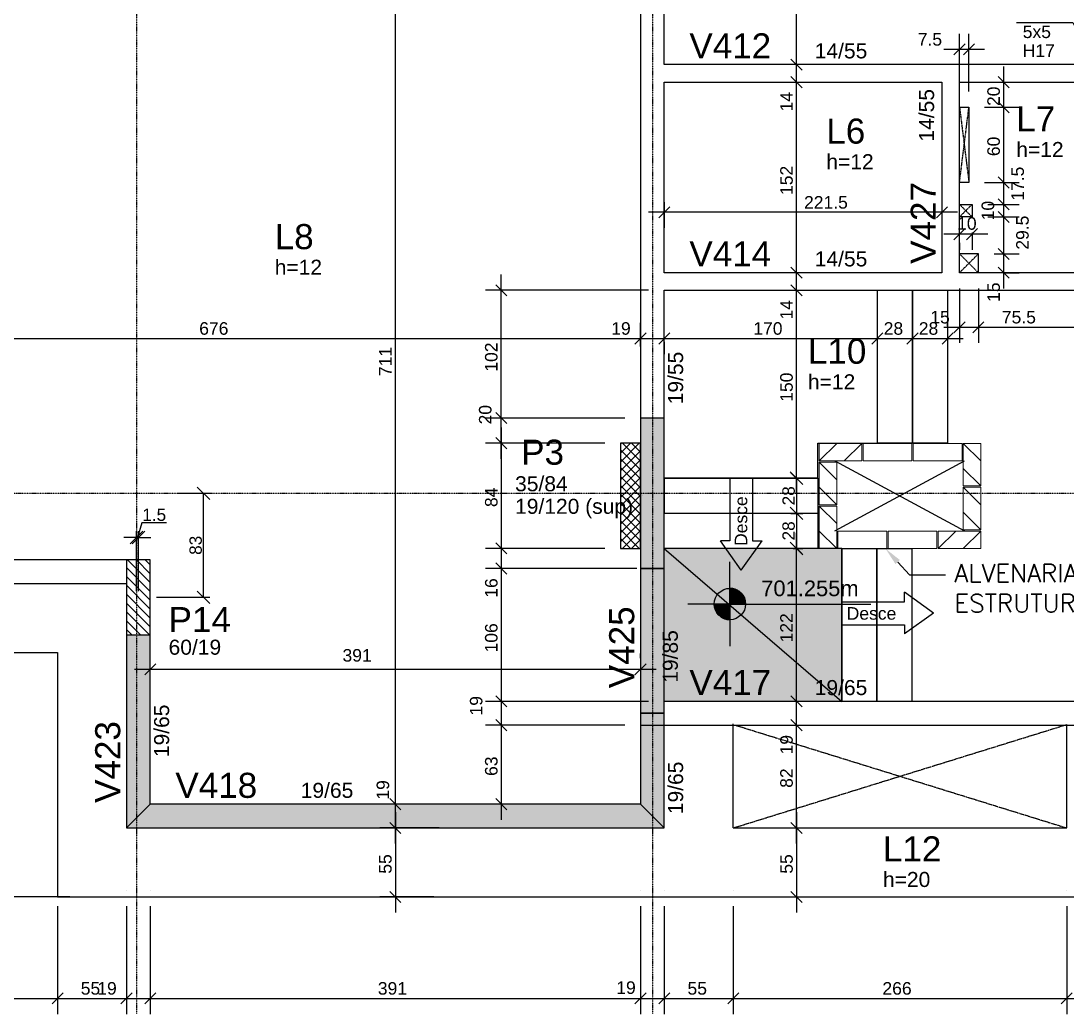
# Model space of a CAD drawing. Extents: x 37185 to 43130, y -8131 to -3926.
# Drawn here: x 38748 to 39583, y -6231 to -5439 of the extents above; entities that cross this region are included whole.
import ezdxf
from ezdxf import colors
from ezdxf.entities.mleader import LeaderData, LeaderLine
from ezdxf.math import Vec2, Vec3

# ---------------------------------------------------------------- set-up
doc = ezdxf.new("R2010")
doc.units = 0
doc.header["$MEASUREMENT"] = 0
doc.linetypes.add('ESTILO_TQS_0001', pattern=[1, 0.7, -0.3])
doc.linetypes.add('ESTILO_TQS_0004', pattern=[1.12, 0.5, -0.2, 0.01, -0.2, 0.01, -0.2])
doc.layers.get('0').update_dxf_attribs({"linetype": 'CONTINUOUS'})
doc.layers.get('Defpoints').update_dxf_attribs({"linetype": 'CONTINUOUS'})
for name, color, linetype in [('37', 4, 'CONTINUOUS'), ('39', 74, 'CONTINUOUS'), ('40', 240, 'CONTINUOUS'), ('42', 3, 'CONTINUOUS'), ('43', 3, 'CONTINUOUS'), ('44', 3, 'CONTINUOUS'), ('45', 2, 'CONTINUOUS'), ('46', 2, 'CONTINUOUS'), ('47', 2, 'CONTINUOUS'), ('54', 242, 'CONTINUOUS'), ('55', 12, 'CONTINUOUS'), ('56', 51, 'CONTINUOUS'), ('59', 183, 'CONTINUOUS'), ('70', 160, 'CONTINUOUS'), ('73', 2, 'CONTINUOUS'), ('75', 9, 'CONTINUOUS'), ('79', 12, 'CONTINUOUS'), ('80', 6, 'CONTINUOUS'), ('81', 2, 'CONTINUOUS'), ('82', 252, 'CONTINUOUS'), ('83', 74, 'CONTINUOUS')]:
    doc.layers.add(name, color=color, linetype=linetype)
doc.layers.add('WP_BLOCOS', color=4, linetype='CONTINUOUS', lineweight=13)
doc.layers.add('WP_EST', color=9, linetype='CONTINUOUS', lineweight=13)
doc.styles.add('Arial_2mm 1-50', font='arial.ttf', dxfattribs={"height": 9.835329})
doc.styles.get("Standard").update_dxf_attribs({"font": 'ROMANS.SHX'})
doc.styles.add('TQS_ARIAL', font='arial.ttf')
doc.dimstyles.new('Diagonal 2mm 1-50', dxfattribs={"dimscale": 30.48, "dimtxt": 9.8353, "dimasz": 0.328084, "dimexe": 0.164042, "dimexo": 0.164042, "dimgap": 0.04101, "dimtad": 1, "dimdec": 1, "dimdsep": 46, "dimtxsty": 'Arial_2mm 1-50', "dimblk1": 'OBLIQUE', "dimblk2": 'OBLIQUE', "dimsah": 1, "dimcen": 0.09, "dimadec": 8, "dimazin": 0, "dimtfac": 1, "dimtdec": 8, "dimtmove": 1, "dimatfit": 0, "dimfxl": 1, "dimtvp": 1, "dimtfillclr": 256, "dimtolj": 1, "dimtzin": 0, "dimarcsym": 2})

# ---------------------------------------------------------------- blocks, each defined once
blk = doc.blocks.new('_Oblique')
at = {"color": 0, "linetype": 'ByBlock', "lineweight": -2}
blk.add_line((-0.5, -0.5), (0.5, 0.5), dxfattribs=at)
blk = doc.blocks.new('*D126')
at = {"layer": '55', "color": 0, "linetype": 'Continuous', "lineweight": -2}
for p, q in [((38845.03, -5839.23), (38841.46, -5851.13)), ((38864.58, -5839.23), (38845.03, -5839.23)), ((38840.71, -5893.78), (38840.71, -5846.13)), ((38842.21, -5893.78), (38842.21, -5846.13)), ((38840.71, -5851.13), (38830.71, -5851.13)), ((38842.21, -5851.13), (38840.71, -5851.13)), ((38842.21, -5851.13), (38852.21, -5851.13))]:
    blk.add_line(p, q, dxfattribs=at)
at = {"layer": 'Defpoints', "color": 0, "linetype": 'Continuous'}
for p in [(38840.71, -5851.13), (38840.71, -5898.78), (38842.21, -5898.78)]:
    blk.add_point(p, dxfattribs=at)
at = {"layer": '55', "color": 0, "linetype": 'Continuous', "lineweight": -2, "xscale": 10, "yscale": 10, "zscale": 10}
blk.add_blockref('_Oblique', (38840.71, -5851.13), dxfattribs=at)
at = {"layer": '55', "color": 0, "linetype": 'Continuous', "lineweight": -2, "xscale": 10, "yscale": 10, "zscale": 10, "rotation": 180}
blk.add_blockref('_Oblique', (38842.21, -5851.13), dxfattribs=at)
at = {"layer": '55', "color": 0, "linetype": 'Continuous', "insert": (38854.8, -5832.96), "char_height": 9.835, "attachment_point": 5, "style": 'Arial_2mm 1-50'}
blk.add_mtext('\\A1;1.5', dxfattribs=at)
blk = doc.blocks.new('*D127')
at = {"layer": '55', "color": 0, "linetype": 'Continuous', "lineweight": -2}
for p, q in [((38873.79, -5815.78), (38899.19, -5815.78)), ((38894.19, -5898.78), (38894.19, -5815.78)), ((38856.71, -5898.78), (38899.19, -5898.78))]:
    blk.add_line(p, q, dxfattribs=at)
at = {"layer": 'Defpoints', "color": 0, "linetype": 'Continuous'}
for p in [(38868.79, -5815.78), (38894.19, -5815.78), (38851.71, -5898.78)]:
    blk.add_point(p, dxfattribs=at)
at = {"layer": '55', "color": 0, "linetype": 'Continuous', "lineweight": -2, "xscale": 10, "yscale": 10, "zscale": 10}
for p, rotation in [((38894.19, -5815.78), 90), ((38894.19, -5898.78), 270)]:
    blk.add_blockref('_Oblique', p, dxfattribs=dict(at, rotation=rotation))
at = {"layer": '55', "color": 0, "linetype": 'Continuous', "insert": (38887.91, -5857.28), "char_height": 9.835, "attachment_point": 5, "rotation": 90, "style": 'Arial_2mm 1-50'}
blk.add_mtext('\\A1;83', dxfattribs=at)
blk = doc.blocks.new('BL 14x34 - BL 14x34-2802784-1ª FIADA')
at = {"layer": 'WP_BLOCOS'}
for p, q in [((-17, -7), (-3, 7)), ((17, 7), (-17, 7)), ((-17, 7), (-17, -7)), ((-17, -7), (-17, 7)), ((-17, 7), (17, 7)), ((-17, 7), (-17, 7)), ((3, -7), (17, 7)), ((17, -7), (17, 7)), ((17, 7), (17, -7)), ((17, 7), (17, 7)), ((-17, -7), (17, -7)), ((17, -7), (-17, -7)), ((-17, -7), (-17, -7)), ((17, -7), (17, -7))]:
    blk.add_line(p, q, dxfattribs=at)
blk = doc.blocks.new('BL 14x39 - BL 14x39-2803532-1ª FIADA')
at = {"layer": 'WP_BLOCOS'}
for p, q in [((19.5, 7), (-19.5, 7)), ((-19.5, 7), (-19.5, -7)), ((-19.5, -7), (-19.5, 7)), ((-19.5, 7), (19.5, 7)), ((-19.5, 7), (-19.5, 7)), ((19.5, -7), (19.5, 7)), ((19.5, 7), (19.5, -7)), ((19.5, 7), (19.5, 7)), ((-19.5, -7), (19.5, -7)), ((19.5, -7), (-19.5, -7)), ((-19.5, -7), (-19.5, -7)), ((19.5, -7), (19.5, -7))]:
    blk.add_line(p, q, dxfattribs=at)
blk = doc.blocks.new('MODULACAO-SUBS2')
at = {"layer": 'WP_EST'}
for p, rotation in [((39479.97, -8624.72), 180), ((39584.97, -8634.72), 90.00000000000001), ((39469.97, -8649.72), 90.00000000000001), ((39584.97, -8669.72), 90.00000000000001), ((39469.97, -8684.72), 90.00000000000001), ((39574.97, -8694.72), 180)]:
    blk.add_blockref('BL 14x34 - BL 14x34-2802784-1ª FIADA', p, dxfattribs=dict(at, rotation=rotation))
for p in [(39517.47, -8624.72), (39557.47, -8624.72), (39497.47, -8694.72), (39537.47, -8694.72)]:
    blk.add_blockref('BL 14x39 - BL 14x39-2803532-1ª FIADA', p, dxfattribs=at)
blk = doc.blocks.new('*D145')
at = {"layer": '75', "color": 0, "linetype": 'Continuous', "lineweight": -2}
for p, q in [((39362.69, -5803.78), (39372.16, -5803.78)), ((39367.16, -5803.78), (39367.16, -5831.78)), ((39362.69, -5831.78), (39372.16, -5831.78))]:
    blk.add_line(p, q, dxfattribs=at)
at = {"layer": 'Defpoints', "color": 0, "linetype": 'Continuous'}
for p in [(39357.69, -5803.78), (39357.69, -5831.78), (39367.16, -5831.78)]:
    blk.add_point(p, dxfattribs=at)
at = {"layer": '75', "color": 0, "linetype": 'Continuous', "lineweight": -2, "xscale": 10, "yscale": 10, "zscale": 10}
for p, rotation in [((39367.16, -5803.78), 90), ((39367.16, -5831.78), 270)]:
    blk.add_blockref('_Oblique', p, dxfattribs=dict(at, rotation=rotation))
at = {"layer": '75', "color": 0, "linetype": 'Continuous', "insert": (39360.89, -5817.78), "char_height": 9.835, "attachment_point": 5, "rotation": 90, "style": 'Arial_2mm 1-50'}
blk.add_mtext('\\A1;28', dxfattribs=at)
blk = doc.blocks.new('*D146')
at = {"layer": '75', "color": 0, "linetype": 'Continuous', "lineweight": -2}
for p, q in [((39362.69, -5831.78), (39372.16, -5831.78)), ((39367.16, -5831.78), (39367.16, -5859.78)), ((39364.59, -5859.78), (39372.16, -5859.78))]:
    blk.add_line(p, q, dxfattribs=at)
at = {"layer": 'Defpoints', "color": 0, "linetype": 'Continuous'}
for p in [(39357.69, -5831.78), (39359.59, -5859.78), (39367.16, -5859.78)]:
    blk.add_point(p, dxfattribs=at)
at = {"layer": '75', "color": 0, "linetype": 'Continuous', "lineweight": -2, "xscale": 10, "yscale": 10, "zscale": 10}
for p, rotation in [((39367.16, -5831.78), 90), ((39367.16, -5859.78), 270)]:
    blk.add_blockref('_Oblique', p, dxfattribs=dict(at, rotation=rotation))
at = {"layer": '75', "color": 0, "linetype": 'Continuous', "insert": (39360.89, -5845.78), "char_height": 9.835, "attachment_point": 5, "rotation": 90, "style": 'Arial_2mm 1-50'}
blk.add_mtext('\\A1;28', dxfattribs=at)

msp = doc.modelspace()

# ---------------------------------------------------------------- linework, layer by layer
at = {"linetype": 'Continuous'}
for p, q in [((39397.71, -5845.78), (39501.21, -5789.78)), ((39397.71, -5789.78), (39501.21, -5845.78))]:
    msp.add_line(p, q, dxfattribs=at)
at = {"layer": '37', "linetype": 'Continuous'}
for points in [[(39261.71, -5473.81), (39261.71, -5343.28)], [(39242.71, -5352.78), (39242.71, -5480.81)], [(39490.21, -5473.81), (39261.71, -5473.81)], [(39637.71, -5473.81), (39490.21, -5473.81)], [(39242.71, -5480.81), (39242.71, -5646.78)], [(39261.71, -5639.78), (39261.71, -5487.81)], [(39261.71, -5487.81), (39483.21, -5487.81)], [(39483.21, -5487.81), (39483.21, -5639.78)], [(39497.21, -5487.81), (39637.71, -5487.81)], [(39497.21, -5639.78), (39497.21, -5487.81)], [(39483.21, -5639.78), (39261.71, -5639.78)], [(39637.71, -5639.78), (39497.21, -5639.78)], [(39242.71, -5646.78), (39242.71, -5775.78)], [(39261.71, -5775.78), (39261.71, -5653.78)], [(39261.71, -5653.78), (39490.21, -5653.78)], [(39490.21, -5653.78), (39637.71, -5653.78)], [(39242.71, -5859.78), (39242.71, -5991.28)], [(39261.71, -5981.78), (39261.71, -5859.78)], [(38832.71, -5868.78), (38566.71, -5868.78)], [(38566.71, -5887.78), (38832.71, -5887.78)], [(38832.71, -5928.78), (38832.71, -6082.78)], [(38851.71, -6063.78), (38851.71, -5928.78)], [(39637.71, -5981.78), (39261.71, -5981.78)], [(39242.71, -5991.28), (39242.71, -6063.78)], [(39242.71, -6000.78), (39261.71, -6000.78)], [(39261.71, -6082.78), (39261.71, -6000.78)], [(39261.71, -6000.78), (39637.71, -6000.78)], [(39242.71, -6063.78), (38851.71, -6063.78)], [(38832.71, -6082.78), (39261.71, -6082.78)]]:
    msp.add_lwpolyline(points, dxfattribs=at)
at = {"layer": '39', "linetype": 'Continuous'}
for p, q in [((38833.5, -5868.78), (38851.71, -5886.99)), ((38840.57, -5868.78), (38851.71, -5879.92)), ((38847.64, -5868.78), (38851.71, -5872.85)), ((38832.71, -5875.06), (38851.71, -5894.06)), ((38832.71, -5882.13), (38851.71, -5901.13)), ((38832.71, -5889.21), (38851.71, -5908.21)), ((38832.71, -5896.28), (38851.71, -5915.28)), ((38832.71, -5903.35), (38851.71, -5922.35)), ((38832.71, -5910.42), (38851.07, -5928.78)), ((38832.71, -5917.49), (38844, -5928.78)), ((38832.71, -5924.56), (38836.93, -5928.78))]:
    msp.add_line(p, q, dxfattribs=at)
msp.add_lwpolyline([(38851.71, -5928.78), (38851.71, -5868.78), (38832.71, -5868.78), (38832.71, -5928.78), (38851.71, -5928.78)], dxfattribs=at)
at = {"layer": '40', "linetype": 'Continuous'}
for p, q in [((39226.71, -5790.82), (39241.74, -5775.78)), ((39226.71, -5783.75), (39234.67, -5775.78)), ((39226.71, -5776.68), (39227.6, -5775.78)), ((39226.71, -5781.16), (39242.71, -5797.16)), ((39226.71, -5797.89), (39242.71, -5781.89)), ((39228.4, -5775.78), (39242.71, -5790.09)), ((39235.47, -5775.78), (39242.71, -5783.02)), ((39242.55, -5775.78), (39242.71, -5775.95)), ((39226.71, -5788.23), (39242.71, -5804.23)), ((39226.71, -5804.96), (39242.71, -5788.96)), ((39226.71, -5795.3), (39242.71, -5811.3)), ((39226.71, -5812.03), (39242.71, -5796.03)), ((39226.71, -5802.37), (39242.71, -5818.37)), ((39226.71, -5819.1), (39242.71, -5803.1)), ((39226.71, -5809.44), (39242.71, -5825.44)), ((39226.71, -5826.17), (39242.71, -5810.17)), ((39226.71, -5816.52), (39242.71, -5832.52)), ((39226.71, -5833.24), (39242.71, -5817.24)), ((39226.71, -5823.59), (39242.71, -5839.59)), ((39226.71, -5840.32), (39242.71, -5824.32)), ((39226.71, -5830.66), (39242.71, -5846.66)), ((39226.71, -5847.39), (39242.71, -5831.39)), ((39226.71, -5837.73), (39242.71, -5853.73)), ((39226.71, -5854.46), (39242.71, -5838.46)), ((39226.71, -5844.8), (39241.69, -5859.78)), ((39228.45, -5859.78), (39242.71, -5845.53)), ((39226.71, -5851.87), (39234.62, -5859.78)), ((39235.53, -5859.78), (39242.71, -5852.6)), ((39226.71, -5858.94), (39227.55, -5859.78)), ((39242.6, -5859.78), (39242.71, -5859.67))]:
    msp.add_line(p, q, dxfattribs=at)
msp.add_lwpolyline([(39242.71, -5775.78), (39226.71, -5775.78), (39226.71, -5859.78), (39242.71, -5859.78), (39242.71, -5775.78)], dxfattribs=at)
at = {"layer": '55', "linetype": 'Continuous'}
for p, q in [((39314.04, -5904.11), (39314.04, -5870.55)), ((39314.04, -5891.61), (39314.04, -5916.61)), ((39314.04, -5892.21), (39317.87, -5892.21)), ((39314.04, -5893.01), (39319.77, -5893.01)), ((39314.04, -5893.8), (39321.1, -5893.8)), ((39314.04, -5894.59), (39322.15, -5894.59)), ((39314.04, -5895.39), (39322.99, -5895.39)), ((39314.04, -5896.18), (39323.69, -5896.18)), ((39314.04, -5896.97), (39324.3, -5896.97)), ((39314.04, -5897.76), (39324.81, -5897.76)), ((39314.04, -5898.56), (39325.24, -5898.56)), ((39314.04, -5899.35), (39325.6, -5899.35)), ((39314.04, -5904.11), (39280.48, -5904.11)), ((39301.54, -5904.11), (39326.54, -5904.11)), ((39314.04, -5904.9), (39301.54, -5904.9)), ((39314.04, -5905.69), (39301.64, -5905.69)), ((39314.04, -5906.49), (39301.77, -5906.49)), ((39314.04, -5907.28), (39301.95, -5907.28)), ((39314.04, -5908.07), (39302.18, -5908.07)), ((39314.04, -5900.14), (39325.89, -5900.14)), ((39314.04, -5900.94), (39326.13, -5900.94)), ((39314.04, -5901.73), (39326.31, -5901.73)), ((39314.04, -5902.52), (39326.44, -5902.52)), ((39314.04, -5903.31), (39326.51, -5903.31)), ((39314.04, -5904.11), (39426.54, -5904.11)), ((39314.04, -5904.11), (39314.04, -5937.67)), ((39314.04, -5908.86), (39302.48, -5908.86)), ((39314.04, -5909.66), (39302.84, -5909.66)), ((39314.04, -5910.45), (39303.27, -5910.45)), ((39314.04, -5911.24), (39303.77, -5911.24)), ((39314.04, -5912.04), (39304.37, -5912.04)), ((39314.04, -5912.83), (39305.08, -5912.83)), ((39314.04, -5913.62), (39305.93, -5913.62)), ((39314.04, -5914.41), (39306.97, -5914.41)), ((39314.04, -5915.21), (39308.29, -5915.21)), ((39314.04, -5916), (39310.19, -5916))]:
    msp.add_line(p, q, dxfattribs=at)
msp.add_circle((39314.04, -5904.11), 12.5, dxfattribs=at)
at = {"layer": '56', "linetype": 'Continuous'}
for points in [[(39261.71, -5991.28), (39261.71, -5875.78), (39242.71, -5875.78), (39242.71, -5991.28), (39261.71, -5991.28)], [(38851.71, -6063.78), (38851.71, -5928.88), (38832.71, -5928.88), (38832.71, -6082.78), (38851.71, -6063.78)], [(39261.71, -6082.78), (39261.71, -5991.28), (39242.71, -5991.28), (39242.71, -6063.78), (39261.71, -6082.78)], [(38832.71, -6082.78), (39261.71, -6082.78), (39242.71, -6063.78), (38851.71, -6063.78), (38832.71, -6082.78)]]:
    msp.add_lwpolyline(points, dxfattribs=at)
for points in [[(39261.71, -5991.28), (39261.71, -5859.88), (39242.71, -5859.88)], [(39261.71, -5991.28), (39242.71, -5859.88), (39242.71, -5991.28)], [(38851.71, -6063.78), (38851.71, -5928.88), (38832.71, -5928.88)], [(38851.71, -6063.78), (38832.71, -5928.88), (38832.71, -6082.78)], [(39261.71, -6082.78), (39261.71, -5991.28), (39242.71, -5991.28)], [(39261.71, -6082.78), (39242.71, -5991.28), (39242.71, -6063.78)], [(39261.71, -5991.28), (39242.71, -5991.28), (39261.71, -5991.28)], [(38851.71, -6063.78), (38832.71, -6082.78), (38851.71, -6063.78)], [(38832.71, -6082.78), (39261.71, -6082.78), (39242.71, -6063.78)], [(38832.71, -6082.78), (39242.71, -6063.78), (38851.71, -6063.78)], [(38832.71, -6082.78), (38851.71, -6063.78), (38832.71, -6082.78)], [(39261.71, -6082.78), (39242.71, -6063.78), (39261.71, -6082.78)]]:
    msp.add_solid(points, dxfattribs=at)
at = {"layer": '59', "linetype": 'Continuous'}
msp.add_lwpolyline([(39261.71, -5859.78), (39403.21, -5981.78), (39403.21, -5859.78), (39261.71, -5859.78)], dxfattribs=at)
for points in [[(39261.71, -5859.78), (39261.71, -5981.78), (39403.21, -5981.78)], [(39261.71, -5859.78), (39403.21, -5981.78), (39403.21, -5859.78)]]:
    msp.add_solid(points, dxfattribs=at)
at = {"layer": '70', "linetype": 'ESTILO_TQS_0004'}
for p, q in [((38840.71, -4238.71), (38840.71, -6231.27)), ((39252.21, -4238.71), (39252.21, -6231.27)), ((37639.37, -5815.78), (40817.48, -5815.78))]:
    msp.add_line(p, q, dxfattribs=at)
at = {"layer": '73', "linetype": 'Continuous'}
for p, q in [((39313.87, -5803.78), (39313.87, -5853.78)), ((39332.05, -5803.78), (39313.87, -5803.78)), ((39332.05, -5803.78), (39332.05, -5853.78)), ((39323.13, -5877.12), (39306.46, -5853.78)), ((39313.87, -5853.78), (39306.46, -5853.78)), ((39323.13, -5877.12), (39339.8, -5853.78)), ((39332.05, -5853.78), (39339.8, -5853.78)), ((39476.54, -5911.35), (39453.21, -5894.69)), ((39453.21, -5902.44), (39453.21, -5894.69)), ((39403.21, -5902.44), (39453.21, -5902.44)), ((39476.54, -5911.35), (39453.21, -5928.02)), ((39403.21, -5920.61), (39453.21, -5920.61)), ((39453.21, -5920.61), (39453.21, -5928.02))]:
    msp.add_line(p, q, dxfattribs=at)
for points in [[(39459.71, -5653.78), (39459.71, -5775.78), (39431.71, -5775.78), (39431.71, -5653.78), (39459.71, -5653.78)], [(39487.71, -5653.78), (39487.71, -5775.78), (39459.71, -5775.78), (39459.71, -5653.78), (39487.71, -5653.78)], [(39261.71, -5803.78), (39384.21, -5803.78), (39384.21, -5831.78), (39261.71, -5831.78), (39261.71, -5803.78)], [(39403.21, -5981.78), (39403.21, -5859.78), (39431.21, -5859.78), (39431.21, -5981.78), (39403.21, -5981.78)], [(39431.21, -5981.78), (39431.21, -5859.78), (39459.21, -5859.78), (39459.21, -5981.78), (39431.21, -5981.78)]]:
    msp.add_lwpolyline(points, dxfattribs=at)
at = {"layer": '75', "linetype": 'Continuous'}
for p, q in [((39367.16, -5486.31), (39367.16, -5200.28)), ((39047.21, -6076.28), (39047.21, -5340.28)), ((39497.21, -5487.7), (39497.21, -5449.15)), ((39504.71, -5495.31), (39504.71, -5449.15)), ((39501.63, -5457.23), (39492.79, -5466.07)), ((39509.13, -5457.23), (39500.29, -5466.07)), ((39367.16, -5500.31), (39367.16, -5461.31)), ((39517.21, -5461.65), (39484.71, -5461.65)), ((39371.58, -5478.23), (39362.74, -5469.39)), ((39371.58, -5478.23), (39362.74, -5469.39)), ((39367.16, -5473.81), (39367.16, -5473.81)), ((39367.16, -5473.81), (39367.16, -5473.81)), ((39367.16, -5652.28), (39367.16, -5475.31)), ((39532.36, -5475.31), (39532.36, -5520.31)), ((39371.58, -5492.23), (39362.74, -5483.39)), ((39371.58, -5492.23), (39362.74, -5483.39)), ((39367.16, -5487.81), (39367.16, -5487.81)), ((39367.16, -5487.81), (39367.16, -5487.81)), ((39513, -5487.81), (39513, -5487.81)), ((39525.5, -5487.81), (39544.86, -5487.81)), ((39527.94, -5483.39), (39536.78, -5492.23)), ((39532.36, -5495.31), (39532.36, -5580.31)), ((39497.21, -5500.2), (39497.21, -5500.2)), ((39527.94, -5503.39), (39536.78, -5512.23)), ((39527.94, -5503.39), (39536.78, -5512.23)), ((39504.71, -5507.81), (39504.71, -5507.81)), ((39504.71, -5507.81), (39504.71, -5507.81)), ((39504.71, -5507.81), (39504.71, -5507.81)), ((39517.21, -5507.81), (39544.86, -5507.81)), ((39517.21, -5507.81), (39544.86, -5507.81)), ((39532.36, -5555.31), (39532.36, -5597.81)), ((39483.21, -5563.8), (39483.21, -5563.8)), ((39527.94, -5563.39), (39536.78, -5572.23)), ((39527.94, -5563.39), (39536.78, -5572.23)), ((39261.71, -5571.1), (39261.71, -5571.1)), ((39504.71, -5567.81), (39504.71, -5567.81)), ((39504.71, -5567.81), (39504.71, -5567.81)), ((39517.21, -5567.81), (39544.86, -5567.81)), ((39517.21, -5567.81), (39544.86, -5567.81)), ((39532.36, -5572.81), (39532.36, -5607.81)), ((39483.21, -5576.3), (39483.21, -5604.12)), ((39527.94, -5580.89), (39536.78, -5589.73)), ((39527.94, -5580.89), (39536.78, -5589.73)), ((39532.36, -5582.81), (39532.36, -5637.28)), ((39266.13, -5587.2), (39257.29, -5596.04)), ((39261.71, -5583.6), (39261.71, -5604.12)), ((39487.63, -5587.2), (39478.79, -5596.04)), ((39507.21, -5585.31), (39507.21, -5585.31)), ((39507.21, -5585.31), (39507.21, -5585.31)), ((39519.71, -5585.31), (39544.86, -5585.31)), ((39519.71, -5585.31), (39544.86, -5585.31)), ((39527.94, -5590.89), (39536.78, -5599.73)), ((39527.94, -5590.89), (39536.78, -5599.73)), ((39495.71, -5591.62), (39249.21, -5591.62)), ((39507.21, -5595.31), (39507.21, -5595.31)), ((39507.21, -5595.31), (39507.21, -5595.31)), ((39507.21, -5595.31), (39507.21, -5595.31)), ((39519.71, -5595.31), (39544.86, -5595.31)), ((39519.71, -5595.31), (39544.86, -5595.31)), ((39501.63, -5604.66), (39492.79, -5613.5)), ((39497.21, -5603.4), (39497.21, -5603.4)), ((39511.63, -5604.66), (39502.79, -5613.5)), ((39507.21, -5607.81), (39507.21, -5621.58)), ((39519.71, -5609.08), (39484.71, -5609.08)), ((39497.21, -5615.9), (39497.21, -5621.58)), ((39532.36, -5612.28), (39532.36, -5652.28)), ((39527.94, -5620.36), (39536.78, -5629.2)), ((39527.94, -5620.36), (39536.78, -5629.2)), ((39367.16, -5666.28), (39367.16, -5627.28)), ((39512.21, -5624.78), (39512.21, -5624.78)), ((39512.21, -5624.78), (39512.21, -5624.78)), ((39524.71, -5624.78), (39544.86, -5624.78)), ((39524.71, -5624.78), (39544.86, -5624.78)), ((39371.58, -5644.2), (39362.74, -5635.36)), ((39371.58, -5644.2), (39362.74, -5635.36)), ((39367.16, -5639.78), (39367.16, -5639.78)), ((39367.16, -5639.78), (39367.16, -5639.78)), ((39497.21, -5639.78), (39497.21, -5639.78)), ((39512.21, -5639.78), (39512.21, -5639.78)), ((39512.21, -5639.78), (39512.21, -5639.78)), ((39519.86, -5639.78), (39519.86, -5639.78)), ((39527.94, -5635.36), (39536.78, -5644.2)), ((39532.36, -5639.78), (39544.86, -5639.78)), ((39136.09, -5658.2), (39127.25, -5649.36)), ((39131.67, -5768.28), (39131.67, -5641.28)), ((39371.58, -5658.2), (39362.74, -5649.36)), ((39371.58, -5658.2), (39362.74, -5649.36)), ((39367.16, -5816.28), (39367.16, -5641.28)), ((39249.21, -5653.78), (39119.17, -5653.78)), ((39261.71, -5653.78), (39261.71, -5653.78)), ((39367.16, -5653.78), (39367.16, -5653.78)), ((39367.16, -5653.78), (39367.16, -5653.78)), ((39497.21, -5652.28), (39497.21, -5695.78)), ((39512.21, -5652.28), (39512.21, -5695.78)), ((39512.21, -5652.28), (39512.21, -5695.78)), ((39242.71, -5698.78), (39242.71, -5679.78)), ((39242.71, -5698.78), (39242.71, -5679.78)), ((39261.71, -5682.51), (39261.71, -5682.51)), ((39261.71, -5682.51), (39261.71, -5682.51)), ((39431.71, -5682.72), (39431.71, -5679.78)), ((39431.71, -5682.72), (39431.71, -5679.78)), ((39459.71, -5682.47), (39459.71, -5679.78)), ((39459.71, -5682.47), (39459.71, -5679.78)), ((39487.71, -5682.47), (39487.71, -5679.78)), ((39492.79, -5687.7), (39501.63, -5678.86)), ((39507.79, -5687.7), (39516.63, -5678.86)), ((39507.79, -5687.7), (39516.63, -5678.86)), ((39238.29, -5696.7), (39247.13, -5687.86)), ((39238.29, -5696.7), (39247.13, -5687.86)), ((39257.29, -5696.7), (39266.13, -5687.86)), ((39257.29, -5696.7), (39266.13, -5687.86)), ((39427.29, -5696.7), (39436.13, -5687.86)), ((39427.29, -5696.7), (39436.13, -5687.86)), ((39455.29, -5696.7), (39464.13, -5687.86)), ((39455.29, -5696.7), (39464.13, -5687.86)), ((39483.29, -5696.7), (39492.13, -5687.86)), ((39484.71, -5683.28), (39524.71, -5683.28)), ((39499.71, -5683.28), (39600.21, -5683.28)), ((39575.21, -5683.28), (39650.21, -5683.28)), ((38554.21, -5692.28), (39255.21, -5692.28)), ((39230.21, -5692.28), (39274.21, -5692.28)), ((39249.21, -5692.28), (39444.21, -5692.28)), ((39261.71, -5695.01), (39261.71, -5704.78)), ((39261.71, -5695.01), (39261.71, -5704.78)), ((39419.21, -5692.28), (39472.21, -5692.28)), ((39431.71, -5695.22), (39431.71, -5695.22)), ((39431.71, -5695.22), (39431.71, -5695.22)), ((39447.21, -5692.28), (39500.21, -5692.28)), ((39459.71, -5694.97), (39459.71, -5694.97)), ((39459.71, -5694.97), (39459.71, -5694.97)), ((39487.71, -5694.97), (39487.71, -5694.97)), ((39242.71, -5711.28), (39242.71, -5711.28)), ((39242.71, -5711.28), (39242.71, -5711.28)), ((39131.67, -5788.28), (39131.67, -5743.28)), ((39230.21, -5755.78), (39119.17, -5755.78)), ((39230.21, -5755.78), (39119.17, -5755.78)), ((39136.09, -5760.2), (39127.25, -5751.36)), ((39136.09, -5760.2), (39127.25, -5751.36)), ((39242.71, -5755.78), (39242.71, -5755.78)), ((39242.71, -5755.78), (39242.71, -5755.78)), ((39131.67, -5763.28), (39131.67, -5872.28)), ((39136.09, -5780.2), (39127.25, -5771.36)), ((39127.25, -5771.36), (39136.09, -5780.2)), ((39214.21, -5775.78), (39119.17, -5775.78)), ((39214.21, -5775.78), (39119.17, -5775.78)), ((39226.71, -5775.78), (39226.71, -5775.78)), ((39226.71, -5775.78), (39226.71, -5775.78)), ((39371.58, -5808.2), (39362.74, -5799.36)), ((39371.58, -5808.2), (39362.74, -5799.36)), ((39367.16, -5803.78), (39367.16, -5803.78)), ((39367.16, -5803.78), (39367.16, -5803.78)), ((39131.67, -5847.28), (39131.67, -5888.28)), ((39367.16, -5994.28), (39367.16, -5847.28)), ((39127.25, -5855.36), (39136.09, -5864.2)), ((39127.25, -5855.36), (39136.09, -5864.2)), ((39371.58, -5864.2), (39362.74, -5855.36)), ((39371.58, -5864.2), (39362.74, -5855.36)), ((39214.21, -5859.78), (39119.17, -5859.78)), ((39214.21, -5859.78), (39119.17, -5859.78)), ((39131.67, -5863.28), (39131.67, -5994.28)), ((39226.71, -5859.78), (39226.71, -5859.78)), ((39226.71, -5859.78), (39226.71, -5859.78)), ((39367.16, -5859.78), (39367.16, -5859.78)), ((39367.16, -5859.78), (39367.16, -5859.78)), ((39127.25, -5871.36), (39136.09, -5880.2)), ((39127.25, -5871.36), (39136.09, -5880.2)), ((39239.71, -5875.78), (39119.17, -5875.78)), ((39239.71, -5875.78), (39119.17, -5875.78)), ((39252.21, -5875.78), (39252.21, -5875.78)), ((39252.21, -5875.78), (39252.21, -5875.78)), ((38851.71, -5962.29), (38851.71, -5943.69)), ((39242.71, -5947.41), (39242.71, -5943.69)), ((38839.21, -5956.19), (39255.21, -5956.19)), ((38847.29, -5960.61), (38856.13, -5951.77)), ((39238.29, -5960.61), (39247.13, -5951.77)), ((39242.71, -5959.91), (39242.71, -5959.91)), ((38851.71, -5974.79), (38851.71, -5974.79)), ((39131.67, -5969.28), (39131.67, -6013.28)), ((39367.16, -6013.28), (39367.16, -5969.28)), ((39249.21, -5981.78), (39119.17, -5981.78)), ((39249.21, -5981.78), (39119.17, -5981.78)), ((39127.25, -5977.36), (39136.09, -5986.2)), ((39127.25, -5977.36), (39136.09, -5986.2)), ((39261.71, -5981.78), (39261.71, -5981.78)), ((39261.71, -5981.78), (39261.71, -5981.78)), ((39371.58, -5986.2), (39362.74, -5977.36)), ((39371.58, -5986.2), (39362.74, -5977.36)), ((39367.16, -5981.78), (39367.16, -5981.78)), ((39367.16, -5981.78), (39367.16, -5981.78)), ((39131.67, -5988.28), (39131.67, -6076.28)), ((39367.16, -6095.28), (39367.16, -5988.28)), ((39127.25, -5996.36), (39136.09, -6005.2)), ((39127.25, -5996.36), (39136.09, -6005.2)), ((39371.58, -6005.2), (39362.74, -5996.36)), ((39371.58, -6005.2), (39362.74, -5996.36)), ((39230.21, -6000.78), (39119.17, -6000.78)), ((39230.21, -6000.78), (39119.17, -6000.78)), ((39242.71, -6000.78), (39242.71, -6000.78)), ((39242.71, -6000.78), (39242.71, -6000.78)), ((39367.16, -6000.78), (39367.16, -6000.78)), ((39367.16, -6000.78), (39367.16, -6000.78)), ((39047.21, -6095.28), (39047.21, -6051.28)), ((39051.63, -6068.2), (39042.79, -6059.36)), ((39051.63, -6068.2), (39042.79, -6059.36)), ((39047.21, -6063.78), (39047.21, -6063.78)), ((39047.21, -6063.78), (39047.21, -6063.78)), ((39174.67, -6063.78), (39119.17, -6063.78)), ((39127.25, -6059.36), (39136.09, -6068.2)), ((39187.17, -6063.78), (39187.17, -6063.78)), ((39047.21, -6070.28), (39047.21, -6150.28)), ((39367.16, -6070.28), (39367.16, -6150.28)), ((39082.12, -6082.78), (39034.71, -6082.78)), ((39051.63, -6087.2), (39042.79, -6078.36)), ((39042.79, -6078.36), (39051.63, -6087.2)), ((39047.21, -6082.78), (39047.21, -6082.78)), ((39094.62, -6082.78), (39094.62, -6082.78)), ((39350.93, -6082.78), (39350.93, -6082.78)), ((39371.58, -6087.2), (39362.74, -6078.36)), ((39362.74, -6078.36), (39371.58, -6087.2)), ((39363.43, -6082.78), (39379.66, -6082.78)), ((39367.16, -6082.78), (39367.16, -6082.78)), ((38777.71, -6132.78), (38777.71, -6132.78)), ((38832.71, -6132.78), (38832.71, -6132.78)), ((38832.71, -6132.78), (38832.71, -6132.78)), ((38851.71, -6132.78), (38851.71, -6132.78)), ((38851.71, -6132.78), (38851.71, -6132.78)), ((39042.79, -6133.36), (39051.63, -6142.2)), ((39242.71, -6132.78), (39242.71, -6132.78)), ((39242.71, -6132.78), (39242.71, -6132.78)), ((39261.71, -6132.78), (39261.71, -6132.78)), ((39261.71, -6132.78), (39261.71, -6132.78)), ((39316.71, -6132.78), (39316.71, -6132.78)), ((39316.71, -6132.78), (39316.71, -6132.78)), ((39362.74, -6133.36), (39371.58, -6142.2)), ((39582.71, -6132.78), (39582.71, -6132.78)), ((39582.71, -6132.78), (39582.71, -6132.78)), ((38787.62, -6137.78), (38404.01, -6137.78)), ((38777.71, -6137.78), (38777.71, -6137.78)), ((38800.12, -6137.78), (38800.12, -6137.78)), ((39077.76, -6137.78), (39034.71, -6137.78)), ((39090.26, -6137.78), (39090.26, -6137.78)), ((39344.31, -6137.78), (39344.31, -6137.78)), ((39356.81, -6137.78), (39379.66, -6137.78)), ((38777.71, -6145.28), (38777.71, -6231.27)), ((38777.71, -6150.28), (38777.71, -6231.27)), ((38832.71, -6145.28), (38832.71, -6231.27)), ((38832.71, -6145.28), (38832.71, -6231.27)), ((38851.71, -6145.28), (38851.71, -6231.27)), ((38851.71, -6145.28), (38851.71, -6231.27)), ((39242.71, -6145.28), (39242.71, -6231.27)), ((39242.71, -6145.28), (39242.71, -6231.27)), ((39261.71, -6145.28), (39261.71, -6231.27)), ((39261.71, -6145.28), (39261.71, -6231.27)), ((39316.71, -6145.28), (39316.71, -6231.27)), ((39316.71, -6145.28), (39316.71, -6231.27)), ((39582.71, -6145.28), (39582.71, -6231.27)), ((39582.71, -6145.28), (39582.71, -6231.27)), ((38773.29, -6223.19), (38782.13, -6214.35)), ((38773.29, -6223.19), (38782.13, -6214.35)), ((38828.29, -6223.19), (38837.13, -6214.35)), ((38828.29, -6223.19), (38837.13, -6214.35)), ((38847.29, -6223.19), (38856.13, -6214.35)), ((38847.29, -6223.19), (38856.13, -6214.35)), ((39238.29, -6223.19), (39247.13, -6214.35)), ((39238.29, -6223.19), (39247.13, -6214.35)), ((39257.29, -6223.19), (39266.13, -6214.35)), ((39257.29, -6223.19), (39266.13, -6214.35)), ((39312.29, -6223.19), (39321.13, -6214.35)), ((39312.29, -6223.19), (39321.13, -6214.35)), ((39578.29, -6223.19), (39587.13, -6214.35)), ((39578.29, -6223.19), (39587.13, -6214.35)), ((38575.21, -6218.77), (38790.21, -6218.77)), ((38765.21, -6218.77), (38845.21, -6218.77)), ((38820.21, -6218.77), (38864.21, -6218.77)), ((38839.21, -6218.77), (39255.21, -6218.77)), ((39230.21, -6218.77), (39274.21, -6218.77)), ((39249.21, -6218.77), (39329.21, -6218.77)), ((39304.21, -6218.77), (39595.21, -6218.77)), ((39570.21, -6218.77), (39650.21, -6218.77))]:
    msp.add_line(p, q, dxfattribs=at)
msp.add_lwpolyline([(39542.62, -5440.1), (39587.62, -5440.1), (39604.33, -5473.81), (39597.36, -5463.43), (39604.33, -5473.81), (39600.28, -5461.98)], dxfattribs=at)
at = {"layer": '79', "linetype": 'Continuous'}
for points in [[(39314.04, -5891.61), (39314.04, -5904.11), (39326.54, -5904.11), (39326.53, -5903.65), (39326.48, -5902.86), (39326.37, -5902.07), (39326.21, -5901.25), (39326.01, -5900.52), (39325.73, -5899.69), (39325.4, -5898.89), (39325.02, -5898.13), (39324.54, -5897.33), (39323.97, -5896.51), (39323.27, -5895.68), (39322.67, -5895.07), (39321.88, -5894.38), (39321.34, -5893.96), (39320.76, -5893.57), (39320.05, -5893.15), (39319.35, -5892.79), (39318.26, -5892.34), (39317.27, -5892.03), (39316.48, -5891.85), (39315.52, -5891.7), (39314.74, -5891.63), (39314.04, -5891.61)], [(39314.04, -5916.61), (39314.04, -5904.11), (39301.54, -5904.11), (39301.55, -5904.56), (39301.6, -5905.35), (39301.7, -5906.14), (39301.87, -5906.96), (39302.06, -5907.7), (39302.34, -5908.52), (39302.68, -5909.32), (39303.06, -5910.08), (39303.53, -5910.88), (39304.11, -5911.7), (39304.81, -5912.54), (39305.4, -5913.14), (39306.19, -5913.84), (39306.73, -5914.25), (39307.32, -5914.65), (39308.03, -5915.07), (39308.73, -5915.42), (39309.81, -5915.87), (39310.8, -5916.18), (39311.59, -5916.37), (39312.56, -5916.52), (39313.34, -5916.59), (39314.04, -5916.61)]]:
    msp.add_lwpolyline(points, dxfattribs=at)
at = {"layer": '80', "linetype": 'Continuous'}
for p, q in [((39497.21, -5507.81), (39504.71, -5507.81)), ((39504.71, -5507.81), (39504.71, -5567.81)), ((39504.71, -5567.81), (39497.21, -5567.81)), ((39497.21, -5585.31), (39507.21, -5585.31)), ((39507.21, -5585.31), (39507.21, -5595.31)), ((39507.21, -5595.31), (39497.21, -5595.31)), ((39512.21, -5624.78), (39497.21, -5624.78)), ((39512.21, -5639.78), (39512.21, -5624.78)), ((39431.71, -5775.78), (39431.71, -5653.78)), ((39384.21, -5775.78), (39431.71, -5775.78)), ((39384.21, -5803.78), (39384.21, -5775.78)), ((39384.21, -5803.78), (39261.71, -5803.78)), ((39261.71, -5803.78), (39261.71, -5831.78)), ((39384.21, -5803.78), (39384.21, -5859.78)), ((39403.21, -5859.78), (39403.21, -5981.78)), ((38587.71, -5942.78), (38777.71, -5942.78)), ((38777.71, -5942.78), (38777.71, -6137.78)), ((39316.71, -6082.78), (39316.71, -5999.78)), ((39582.71, -6082.78), (39582.71, -6000.28)), ((39316.71, -6082.78), (39582.71, -6082.78)), ((38777.71, -6137.78), (40121.71, -6137.78))]:
    msp.add_line(p, q, dxfattribs=at)
at = {"layer": '81', "linetype": 'ESTILO_TQS_0001'}
for p, q in [((39497.21, -5567.81), (39504.71, -5507.81)), ((39497.21, -5507.81), (39504.71, -5567.81)), ((39497.21, -5595.31), (39507.21, -5585.31)), ((39497.21, -5585.31), (39507.21, -5595.31)), ((39497.21, -5639.78), (39512.21, -5624.78)), ((39497.21, -5624.78), (39512.21, -5639.78)), ((39316.71, -6082.78), (39582.71, -6000.28)), ((39318.04, -6000.69), (39582.71, -6082.78))]:
    msp.add_line(p, q, dxfattribs=at)
at = {"layer": '82', "linetype": 'Continuous'}
for p, q in [((39252.21, -5815.78), (39252.21, -5815.78)), ((39234.71, -5817.78), (39234.71, -5817.78)), ((39244.21, -5817.78), (39244.21, -5817.78)), ((38842.21, -5898.78), (38842.21, -5898.78))]:
    msp.add_line(p, q, dxfattribs=at)
at = {"layer": '83', "linetype": 'Continuous'}
msp.add_lwpolyline([(39242.71, -5875.78), (39261.71, -5875.78), (39261.71, -5755.78), (39242.71, -5755.78), (39242.71, -5875.78)], dxfattribs=at)
for points in [[(39242.71, -5875.78), (39261.71, -5875.78), (39261.71, -5755.78)], [(39242.71, -5875.78), (39261.71, -5755.78), (39242.71, -5755.78)], [(39242.71, -5875.78), (39242.71, -5755.78), (39242.71, -5875.78)]]:
    msp.add_solid(points, dxfattribs=at)

# ---------------------------------------------------------------- block references
at = {"layer": '75', "linetype": 'Continuous'}
msp.add_blockref('MODULACAO-SUBS2', (-77.76, 2841.76), dxfattribs=at)

# ---------------------------------------------------------------- texts
at = {"layer": '42', "linetype": 'Continuous', "style": 'TQS_ARIAL'}
for s, p in [('V412', (39281.71, -5468.81)), ('V414', (39281.71, -5634.78)), ('V417', (39281.71, -5976.78)), ('V418', (38871.71, -6058.78))]:
    msp.add_text(s, height=20, dxfattribs=at).set_placement(p)
for s, p in [('V427', (39478.3, -5632.73)), ('V425', (39237.71, -5971.28)), ('V423', (38827.71, -6062.78))]:
    msp.add_text(s, height=20, rotation=90, dxfattribs=at).set_placement(p)
at = {"layer": '43', "linetype": 'Continuous', "style": 'TQS_ARIAL'}
for s, p in [('P3', (39147.52, -5792.98)), ('P14', (38866.29, -5926.57))]:
    msp.add_text(s, height=20, dxfattribs=at).set_placement(p)
at = {"layer": '44', "linetype": 'Continuous', "style": 'TQS_ARIAL'}
for s, p in [('L7', (39542.46, -5527.12)), ('L6', (39390.95, -5536.83)), ('L8', (38950.94, -5621.02)), ('L10', (39376.26, -5712.47)), ('L12', (39436.12, -6109.47))]:
    msp.add_text(s, height=20, dxfattribs=at).set_placement(p)
at = {"layer": '45', "linetype": 'Continuous', "style": 'TQS_ARIAL'}
for s, p in [('14/55', (39381.71, -5468.81)), ('14/55', (39381.71, -5634.78)), ('19/65', (39381.71, -5976.78)), ('19/65', (38971.71, -6058.78))]:
    msp.add_text(s, height=12, dxfattribs=at).set_placement(p)
for s, p in [('14/55', (39476.89, -5535.19)), ('19/55', (39276.71, -5744.78)), ('19/85', (39272.49, -5966.94)), ('19/65', (38866.71, -6026.28)), ('19/65', (39276.71, -6071.78))]:
    msp.add_text(s, height=12, rotation=90, dxfattribs=at).set_placement(p)
at = {"layer": '46', "linetype": 'Continuous', "style": 'TQS_ARIAL'}
for s, p in [('35/84', (39142.69, -5814.17)), ('19/120 (sup)', (39142.69, -5832.17)), ('60/19', (38866.29, -5944.57))]:
    msp.add_text(s, height=12, dxfattribs=at).set_placement(p)
at = {"layer": '47', "linetype": 'Continuous', "style": 'TQS_ARIAL'}
for s, p in [('h=12', (39542.46, -5547.52)), ('h=12', (39390.95, -5557.23)), ('h=12', (38950.94, -5641.42)), ('h=12', (39376.26, -5732.87)), ('h=20', (39436.12, -6129.87))]:
    msp.add_text(s, height=12, dxfattribs=at).set_placement(p)
at = {"layer": '54', "linetype": 'Continuous', "style": 'TQS_ARIAL'}
for s, p in [('5x5', (39547.62, -5452.6)), ('H17', (39547.62, -5467.6))]:
    msp.add_text(s, height=10, dxfattribs=at).set_placement(p)
at = {"layer": '55', "linetype": 'Continuous', "style": 'TQS_ARIAL'}
msp.add_text('701.255m', height=12.5, dxfattribs=at).set_placement((39339.04, -5897.86))
at = {"layer": '73', "linetype": 'Continuous', "style": 'TQS_ARIAL'}
msp.add_text('Desce', height=10, rotation=90, dxfattribs=at).set_placement((39327.87, -5857.78))
msp.add_text('Desce', height=10, dxfattribs=at).set_placement((39407.21, -5916.61))
at = {"layer": '75', "linetype": 'Continuous', "style": 'TQS_ARIAL'}
for s, p in [('7.5', (39463.88, -5458.65)), ('221.5', (39373.17, -5588.68)), ('10', (39495.29, -5605.52)), ('15', (39473.88, -5680.28)), ('75.5', (39530.96, -5680.28)), ('676', (38890.71, -5689.28)), ('19', (39219.38, -5689.28)), ('170', (39332.71, -5689.28)), ('28', (39436.71, -5689.28)), ('28', (39464.71, -5689.28)), ('391', (39005.02, -5950.07)), ('55', (38796.21, -6215.77)), ('19', (38809.38, -6215.77)), ('391', (39033.21, -6215.77)), ('19', (39223.39, -6215.16)), ('55', (39280.21, -6215.77)), ('266', (39435.71, -6215.77))]:
    msp.add_text(s, height=10, dxfattribs=at).set_placement(p)
for s, p in [('14', (39364.16, -5511.14)), ('20', (39529.36, -5506.81)), ('60', (39529.36, -5546.81)), ('152', (39364.16, -5577.8)), ('17.5', (39548.55, -5582.41)), ('10', (39524.81, -5598.02)), ('29.5', (39552.38, -5621.45)), ('15', (39529.36, -5663.12)), ('14', (39364.16, -5677.12)), ('711', (39044.21, -5722.28)), ('102', (39128.67, -5718.78)), ('150', (39364.16, -5742.78)), ('20', (39123.85, -5760.86)), ('84', (39128.67, -5826.78)), ('16', (39128.67, -5899.12)), ('122', (39364.16, -5934.78)), ('106', (39128.67, -5942.78)), ('19', (39116.61, -5993.08)), ('19', (39364.16, -6024.12)), ('63', (39128.67, -6041.28)), ('82', (39364.16, -6050.78)), ('19', (39042.21, -6060.21)), ('55', (39044.21, -6119.28)), ('55', (39364.16, -6119.28))]:
    msp.add_text(s, height=10, rotation=90, dxfattribs=at).set_placement(p)

# ---------------------------------------------------------------- dimensions: what is measured, and where the dimension line sits
at = {"layer": '55', "linetype": 'Continuous'}
dim = msp.add_linear_dim(base=(38894.19, -5815.78), p1=(38851.71, -5898.78), p2=(38868.79, -5815.78), angle=90, dimstyle='Diagonal 2mm 1-50', override={"dimpost": '<>'}, dxfattribs=at)
dim.commit()
dim.dimension.update_dxf_attribs({"geometry": '*D127', "text_midpoint": (38887.91, -5857.28)})
dim = msp.add_linear_dim(base=(38840.71, -5851.13), p1=(38842.21, -5898.78), p2=(38840.71, -5898.78), dimstyle='Diagonal 2mm 1-50', override={"dimpost": '<>'}, dxfattribs=at)
dim.commit()
dim.dimension.update_dxf_attribs({"geometry": '*D126', "text_midpoint": (38846.28, -5832.96)})
at = {"layer": '75', "linetype": 'Continuous'}
for base, p1, p2, picture, middle in [((39367.16, -5831.78), (39357.69, -5803.78), (39357.69, -5831.78), '*D145', (39360.89, -5817.78)), ((39367.16, -5859.78), (39357.69, -5831.78), (39359.59, -5859.78), '*D146', (39360.89, -5845.78))]:
    dim = msp.add_linear_dim(base=base, p1=p1, p2=p2, angle=90, dimstyle='Diagonal 2mm 1-50', override={"dimpost": '<>'}, dxfattribs=at)
    dim.commit()
    dim.dimension.update_dxf_attribs({"geometry": picture, "text_midpoint": middle})

# ---------------------------------------------------------------- leaders
at = {"layer": '55', "color": 12, "linetype": 'Continuous'}
ml = msp.add_multileader_mtext('Standard', dxfattribs=at)
ml.set_content('ALVENARIA\\PESTRUTURAL', color=12)
ml.set_leader_properties()
ml.build(insert=Vec2(0, 0))
ml.multileader.update_dxf_attribs({"text_right_attachment_type": 6, "dogleg_length": 0.36, "arrow_head_size": 14.4})
ctx = ml.context
ctx.base_point, ctx.char_height, ctx.arrow_head_size, ctx.landing_gap_size, ctx.plane_origin = Vec3(39486, -5880.95), 14.4, 14.4, 7.2, Vec3(39504.4, -5737.12)
ctx.right_attachment = 6
notes = []
notes.append((ctx, [(0, (1, 1, 0), (39457.2, -5880.95), (1, 0), 28.8, [(0, [(39438.21, -5859.96)], 256, [])])]))
ctx.mtext.insert = Vec3(39493.2, -5872.31)
for ctx, leaders in notes:
    for number, flags, end, landing, length, lines in leaders:
        leader = LeaderData()
        leader.index, (leader.has_last_leader_line, leader.has_dogleg_vector, leader.attachment_direction) = number, flags
        leader.last_leader_point, leader.dogleg_vector, leader.dogleg_length = Vec3(end), Vec3(landing), length
        for number, points, colour, breaks in lines:
            line = LeaderLine()
            line.index, line.vertices, line.color, line.breaks = number, Vec3.list(points), colors.encode_raw_color(colour), breaks
            leader.lines.append(line)
        ctx.leaders.append(leader)

doc.saveas('drawing.dxf')
